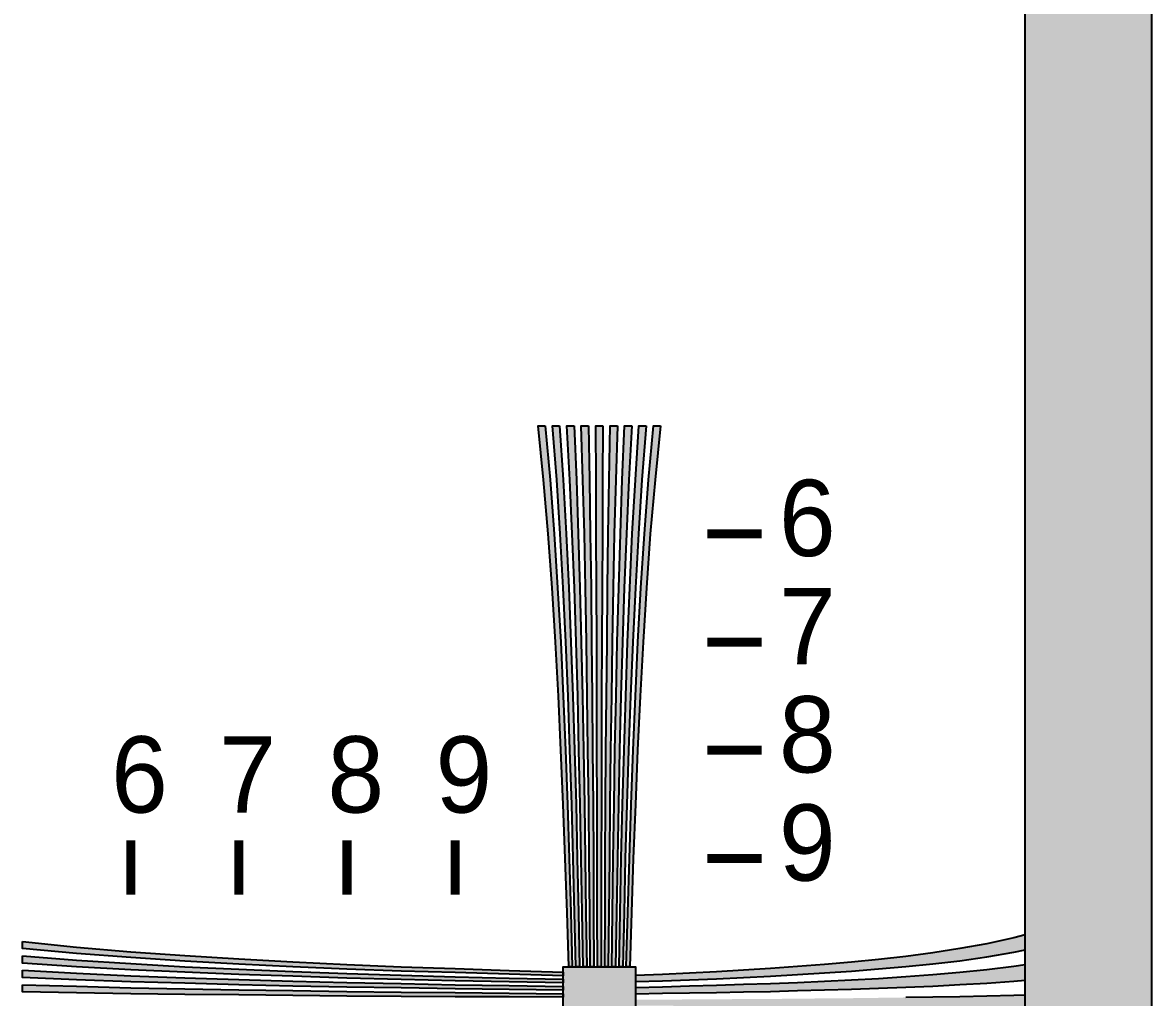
# Model space of a CAD drawing. Header units: millimetres. Extents: x 230 to 1352, y 76 to 935.
# Drawn here: x 1101.9 to 1352.4, y 199.4 to 415.7 of the extents above; entities that cross this region are included whole.
import ezdxf

# ---------------------------------------------------------------- set-up
doc = ezdxf.new("R2010")
doc.units = ezdxf.units.MM
for name, color, linetype in [('FRAME', 7, 'Continuous'), ('LABELS', 7, 'Continuous'), ('PERIPHERY', 7, 'Continuous')]:
    doc.layers.add(name, color=color, linetype=linetype)

msp = doc.modelspace()

# ---------------------------------------------------------------- hatches: boundary and pattern name
at = {"layer": 'FRAME', "true_color": 0x000000}
h = msp.add_hatch(color=7, dxfattribs=at)
h.dxf.hatch_style = 1
h.paths.add_polyline_path([(1324.44, 904.25), (1352.44, 904.25), (1352.44, 104.25), (1324.44, 104.25), (1324.44, 904.25)])
at = {"layer": 'PERIPHERY', "true_color": 0x000000}
h = msp.add_hatch(color=7, dxfattribs=at)
h.dxf.hatch_style = 1
h.paths.add_polyline_path([(1217.89, 326.24), (1218.98, 314.24), (1219.9, 302.24), (1220.65, 290.24), (1221.33, 278.24), (1221.89, 266.24), (1222.38, 254.24), (1222.85, 242.24), (1223.21, 230.24), (1223.57, 218.24), (1223.89, 206.24), (1223.1, 206.24), (1222.73, 218.24), (1222.34, 230.24), (1221.9, 242.24), (1221.38, 254.24), (1220.82, 266.24), (1220.18, 278.24), (1219.42, 290.24), (1218.58, 302.24), (1217.54, 314.24), (1216.3, 326.24), (1217.89, 326.24)])
h = msp.add_hatch(color=7, dxfattribs=at)
h.dxf.hatch_style = 1
h.paths.add_polyline_path([(1221.1, 326.24), (1221.9, 314.24), (1222.57, 302.24), (1223.13, 290.24), (1223.61, 278.24), (1224.01, 266.24), (1224.37, 254.24), (1224.73, 242.24), (1225.01, 230.24), (1225.25, 218.24), (1225.5, 206.24), (1224.69, 206.24), (1224.42, 218.24), (1224.13, 230.24), (1223.78, 242.24), (1223.38, 254.24), (1222.97, 266.24), (1222.46, 278.24), (1221.9, 290.24), (1221.22, 302.24), (1220.46, 314.24), (1219.5, 326.24), (1221.1, 326.24)])
h = msp.add_hatch(color=7, dxfattribs=at)
h.dxf.hatch_style = 1
h.paths.add_polyline_path([(1224.3, 326.24), (1224.82, 314.24), (1225.22, 302.24), (1225.58, 290.24), (1225.9, 278.24), (1226.18, 266.24), (1226.38, 254.24), (1226.62, 242.24), (1226.78, 230.24), (1226.94, 218.24), (1227.1, 206.24), (1226.3, 206.24), (1226.1, 218.24), (1225.9, 230.24), (1225.66, 242.24), (1225.38, 254.24), (1225.1, 266.24), (1224.74, 278.24), (1224.37, 290.24), (1223.89, 302.24), (1223.34, 314.24), (1222.7, 326.24), (1224.3, 326.24)])
h = msp.add_hatch(color=7, dxfattribs=at)
h.dxf.hatch_style = 1
h.paths.add_polyline_path([(1227.49, 326.24), (1227.7, 314.24), (1227.9, 302.24), (1228.06, 290.24), (1228.18, 278.24), (1228.3, 266.24), (1228.38, 254.24), (1228.5, 242.24), (1228.58, 230.24), (1228.62, 218.24), (1228.7, 206.24), (1227.9, 206.24), (1227.78, 218.24), (1227.66, 230.24), (1227.54, 242.24), (1227.38, 254.24), (1227.22, 266.24), (1227.06, 278.24), (1226.82, 290.24), (1226.58, 302.24), (1226.26, 314.24), (1225.9, 326.24), (1227.49, 326.24)])
h = msp.add_hatch(color=7, dxfattribs=at)
h.dxf.hatch_style = 1
h.paths.add_polyline_path([(1230.7, 326.24), (1230.62, 314.24), (1230.58, 302.24), (1230.5, 290.24), (1230.46, 278.24), (1230.42, 266.24), (1230.38, 254.24), (1230.38, 242.24), (1230.34, 230.24), (1230.34, 218.24), (1230.3, 206.24), (1229.5, 206.24), (1229.46, 218.24), (1229.46, 230.24), (1229.42, 242.24), (1229.38, 254.24), (1229.38, 266.24), (1229.34, 278.24), (1229.3, 290.24), (1229.22, 302.24), (1229.18, 314.24), (1229.1, 326.24), (1230.7, 326.24)])
h = msp.add_hatch(color=7, dxfattribs=at)
h.dxf.hatch_style = 1
h.paths.add_polyline_path([(1233.9, 326.24), (1233.54, 314.24), (1233.22, 302.24), (1232.98, 290.24), (1232.74, 278.24), (1232.57, 266.24), (1232.37, 254.24), (1232.25, 242.24), (1232.13, 230.24), (1232.01, 218.24), (1231.89, 206.24), (1231.09, 206.24), (1231.17, 218.24), (1231.21, 230.24), (1231.29, 242.24), (1231.38, 254.24), (1231.5, 266.24), (1231.62, 278.24), (1231.74, 290.24), (1231.9, 302.24), (1232.1, 314.24), (1232.3, 326.24), (1233.9, 326.24)])
h = msp.add_hatch(color=7, dxfattribs=at)
h.dxf.hatch_style = 1
h.paths.add_polyline_path([(1237.1, 326.24), (1236.46, 314.24), (1235.9, 302.24), (1235.42, 290.24), (1235.06, 278.24), (1234.7, 266.24), (1234.38, 254.24), (1234.14, 242.24), (1233.9, 230.24), (1233.7, 218.24), (1233.49, 206.24), (1232.69, 206.24), (1232.85, 218.24), (1233.01, 230.24), (1233.17, 242.24), (1233.37, 254.24), (1233.61, 266.24), (1233.89, 278.24), (1234.21, 290.24), (1234.57, 302.24), (1234.97, 314.24), (1235.49, 326.24), (1237.1, 326.24)])
h = msp.add_hatch(color=7, dxfattribs=at)
h.dxf.hatch_style = 1
h.paths.add_polyline_path([(1240.3, 326.24), (1239.33, 314.24), (1238.57, 302.24), (1237.9, 290.24), (1237.34, 278.24), (1236.82, 266.24), (1236.37, 254.24), (1236.02, 242.24), (1235.66, 230.24), (1235.38, 218.24), (1235.1, 206.24), (1234.3, 206.24), (1234.54, 218.24), (1234.78, 230.24), (1235.06, 242.24), (1235.38, 254.24), (1235.78, 266.24), (1236.18, 278.24), (1236.66, 290.24), (1237.22, 302.24), (1237.9, 314.24), (1238.69, 326.24), (1240.3, 326.24)])
h = msp.add_hatch(color=7, dxfattribs=at)
h.dxf.hatch_style = 1
h.paths.add_polyline_path([(1243.5, 326.24), (1242.26, 314.24), (1241.22, 302.24), (1240.38, 290.24), (1239.62, 278.24), (1238.98, 266.24), (1238.38, 254.24), (1237.9, 242.24), (1237.45, 230.24), (1237.05, 218.24), (1236.7, 206.24), (1235.89, 206.24), (1236.22, 218.24), (1236.58, 230.24), (1236.94, 242.24), (1237.38, 254.24), (1237.9, 266.24), (1238.46, 278.24), (1239.14, 290.24), (1239.9, 302.24), (1240.81, 314.24), (1241.89, 326.24), (1243.5, 326.24)])
h = msp.add_hatch(color=7, dxfattribs=at)
h.dxf.hatch_style = 1
h.paths.add_polyline_path([(1324.44, 213.33), (1321.9, 212.65), (1315.9, 211.33), (1309.9, 210.25), (1303.9, 209.33), (1297.9, 208.53), (1291.9, 207.85), (1285.9, 207.25), (1279.9, 206.73), (1273.9, 206.25), (1267.9, 205.81), (1261.9, 205.45), (1255.9, 205.09), (1249.9, 204.81), (1243.9, 204.53), (1237.9, 204.25), (1237.9, 202.93), (1243.9, 203.13), (1249.9, 203.33), (1255.9, 203.57), (1261.9, 203.85), (1267.9, 204.13), (1273.9, 204.49), (1279.9, 204.85), (1285.9, 205.25), (1291.9, 205.73), (1297.9, 206.25), (1303.9, 206.85), (1309.9, 207.57), (1315.9, 208.45), (1321.9, 209.45), (1324.44, 209.98), (1324.44, 213.33)])
h = msp.add_hatch(color=7, dxfattribs=at)
h.dxf.hatch_style = 1
h.paths.add_polyline_path([(1101.9, 211.84), (1113.9, 210.6), (1125.9, 209.56), (1137.9, 208.72), (1149.9, 207.96), (1161.9, 207.32), (1173.9, 206.72), (1185.9, 206.24), (1197.9, 205.8), (1209.9, 205.4), (1221.9, 205.04), (1221.9, 204.24), (1209.9, 204.56), (1197.9, 204.92), (1185.9, 205.28), (1173.9, 205.72), (1161.9, 206.24), (1149.9, 206.8), (1137.9, 207.48), (1125.9, 208.24), (1113.9, 209.16), (1101.9, 210.24), (1101.9, 211.84)])
h = msp.add_hatch(color=7, dxfattribs=at)
h.dxf.hatch_style = 1
h.paths.add_polyline_path([(1101.9, 208.64), (1113.9, 207.68), (1125.9, 206.92), (1137.9, 206.24), (1149.9, 205.68), (1161.9, 205.16), (1173.9, 204.72), (1185.9, 204.36), (1197.9, 204), (1209.9, 203.72), (1221.9, 203.44), (1221.9, 202.64), (1209.9, 202.88), (1197.9, 203.12), (1185.9, 203.4), (1173.9, 203.72), (1161.9, 204.12), (1149.9, 204.52), (1137.9, 205), (1125.9, 205.56), (1113.9, 206.24), (1101.9, 207.04), (1101.9, 208.64)])
h = msp.add_hatch(color=7, dxfattribs=at)
h.dxf.hatch_style = 1
h.paths.add_polyline_path([(1237.9, 190.24), (1221.9, 190.24), (1221.9, 206.24), (1237.9, 206.24), (1237.9, 190.24)])
h = msp.add_hatch(color=7, dxfattribs=at)
h.dxf.hatch_style = 1
h.paths.add_polyline_path([(1324.44, 206.62), (1321.9, 206.25), (1315.9, 205.53), (1309.9, 204.93), (1303.9, 204.41), (1297.9, 203.97), (1291.9, 203.57), (1285.9, 203.25), (1279.9, 202.97), (1273.9, 202.69), (1267.9, 202.45), (1261.9, 202.25), (1255.9, 202.05), (1249.9, 201.89), (1243.9, 201.73), (1237.9, 201.57), (1237.9, 200.25), (1243.9, 200.33), (1249.9, 200.45), (1255.9, 200.53), (1261.9, 200.65), (1267.9, 200.77), (1273.9, 200.93), (1279.9, 201.09), (1285.9, 201.25), (1291.9, 201.45), (1297.9, 201.69), (1303.9, 201.93), (1309.9, 202.25), (1315.9, 202.61), (1321.9, 203.05), (1324.44, 203.27), (1324.44, 206.62)])
h = msp.add_hatch(color=7, dxfattribs=at)
h.dxf.hatch_style = 1
h.paths.add_polyline_path([(1101.9, 205.44), (1113.9, 204.8), (1125.9, 204.24), (1137.9, 203.76), (1149.9, 203.4), (1161.9, 203.04), (1173.9, 202.72), (1185.9, 202.48), (1197.9, 202.24), (1209.9, 202.03), (1221.9, 201.83), (1221.9, 201.03), (1209.9, 201.19), (1197.9, 201.35), (1185.9, 201.51), (1173.9, 201.71), (1161.9, 201.95), (1149.9, 202.23), (1137.9, 202.55), (1125.9, 202.91), (1113.9, 203.31), (1101.9, 203.83), (1101.9, 205.44)])
h = msp.add_hatch(color=7, dxfattribs=at)
h.dxf.hatch_style = 1
h.paths.add_polyline_path([(1101.9, 202.24), (1113.9, 201.88), (1125.9, 201.56), (1137.9, 201.32), (1149.9, 201.08), (1161.9, 200.92), (1173.9, 200.72), (1185.9, 200.6), (1197.9, 200.48), (1209.9, 200.35), (1221.9, 200.24), (1221.9, 199.44), (1209.9, 199.52), (1197.9, 199.56), (1185.9, 199.64), (1173.9, 199.72), (1161.9, 199.84), (1149.9, 199.96), (1137.9, 200.08), (1125.9, 200.24), (1113.9, 200.44), (1101.9, 200.64), (1101.9, 202.24)])
h = msp.add_hatch(color=7, dxfattribs=at)
h.dxf.hatch_style = 1
h.paths.add_polyline_path([(1324.44, 199.92), (1321.9, 199.85), (1315.9, 199.69), (1309.9, 199.57), (1303.9, 199.49), (1297.9, 199.41), (1291.9, 199.33), (1285.9, 199.25), (1279.9, 199.21), (1273.9, 199.13), (1267.9, 199.09), (1261.9, 199.05), (1255.9, 199.01), (1249.9, 198.97), (1243.9, 198.93), (1237.9, 198.93), (1237.9, 197.57), (1243.9, 197.57), (1249.9, 197.53), (1255.9, 197.49), (1261.9, 197.45), (1267.9, 197.41), (1273.9, 197.37), (1279.9, 197.29), (1285.9, 197.25), (1291.9, 197.17), (1297.9, 197.09), (1303.9, 197.01), (1309.9, 196.93), (1315.9, 196.81), (1321.9, 196.65), (1324.44, 196.58), (1324.44, 199.92)])

# ---------------------------------------------------------------- linework, layer by layer
at = {"layer": 'FRAME', "color": 250}
msp.add_lwpolyline([(1324.44, 904.25), (1352.44, 904.25), (1352.44, 104.25), (1324.44, 104.25), (1324.44, 904.25)], close=True, dxfattribs=at)
at = {"layer": 'FRAME', "color": 250, "true_color": 0x000000}
for points in [[(1324.44, 904.25), (1324.44, 104.25), (1352.44, 104.25)], [(1352.44, 104.25), (1352.44, 904.25), (1324.44, 904.25)]]:
    msp.add_solid(points, dxfattribs=at)
at = {"layer": 'PERIPHERY', "color": 250}
for points in [[(1217.89, 326.24), (1218.98, 314.24), (1219.9, 302.24), (1220.65, 290.24), (1221.33, 278.24), (1221.89, 266.24), (1222.38, 254.24), (1222.85, 242.24), (1223.21, 230.24), (1223.57, 218.24), (1223.89, 206.24), (1223.1, 206.24), (1222.73, 218.24), (1222.34, 230.24), (1221.9, 242.24), (1221.38, 254.24), (1220.82, 266.24), (1220.18, 278.24), (1219.42, 290.24), (1218.58, 302.24), (1217.54, 314.24), (1216.3, 326.24), (1217.89, 326.24)], [(1221.1, 326.24), (1221.9, 314.24), (1222.57, 302.24), (1223.13, 290.24), (1223.61, 278.24), (1224.01, 266.24), (1224.37, 254.24), (1224.73, 242.24), (1225.01, 230.24), (1225.25, 218.24), (1225.5, 206.24), (1224.69, 206.24), (1224.42, 218.24), (1224.13, 230.24), (1223.78, 242.24), (1223.38, 254.24), (1222.97, 266.24), (1222.46, 278.24), (1221.9, 290.24), (1221.22, 302.24), (1220.46, 314.24), (1219.5, 326.24), (1221.1, 326.24)], [(1224.3, 326.24), (1224.82, 314.24), (1225.22, 302.24), (1225.58, 290.24), (1225.9, 278.24), (1226.18, 266.24), (1226.38, 254.24), (1226.62, 242.24), (1226.78, 230.24), (1226.94, 218.24), (1227.1, 206.24), (1226.3, 206.24), (1226.1, 218.24), (1225.9, 230.24), (1225.66, 242.24), (1225.38, 254.24), (1225.1, 266.24), (1224.74, 278.24), (1224.37, 290.24), (1223.89, 302.24), (1223.34, 314.24), (1222.7, 326.24), (1224.3, 326.24)], [(1227.49, 326.24), (1227.7, 314.24), (1227.9, 302.24), (1228.06, 290.24), (1228.18, 278.24), (1228.3, 266.24), (1228.38, 254.24), (1228.5, 242.24), (1228.58, 230.24), (1228.62, 218.24), (1228.7, 206.24), (1227.9, 206.24), (1227.78, 218.24), (1227.66, 230.24), (1227.54, 242.24), (1227.38, 254.24), (1227.22, 266.24), (1227.06, 278.24), (1226.82, 290.24), (1226.58, 302.24), (1226.26, 314.24), (1225.9, 326.24), (1227.49, 326.24)], [(1230.7, 326.24), (1230.62, 314.24), (1230.58, 302.24), (1230.5, 290.24), (1230.46, 278.24), (1230.42, 266.24), (1230.38, 254.24), (1230.38, 242.24), (1230.34, 230.24), (1230.34, 218.24), (1230.3, 206.24), (1229.5, 206.24), (1229.46, 218.24), (1229.46, 230.24), (1229.42, 242.24), (1229.38, 254.24), (1229.38, 266.24), (1229.34, 278.24), (1229.3, 290.24), (1229.22, 302.24), (1229.18, 314.24), (1229.1, 326.24), (1230.7, 326.24)], [(1233.9, 326.24), (1233.54, 314.24), (1233.22, 302.24), (1232.98, 290.24), (1232.74, 278.24), (1232.57, 266.24), (1232.37, 254.24), (1232.25, 242.24), (1232.13, 230.24), (1232.01, 218.24), (1231.89, 206.24), (1231.09, 206.24), (1231.17, 218.24), (1231.21, 230.24), (1231.29, 242.24), (1231.38, 254.24), (1231.5, 266.24), (1231.62, 278.24), (1231.74, 290.24), (1231.9, 302.24), (1232.1, 314.24), (1232.3, 326.24), (1233.9, 326.24)], [(1237.1, 326.24), (1236.46, 314.24), (1235.9, 302.24), (1235.42, 290.24), (1235.06, 278.24), (1234.7, 266.24), (1234.38, 254.24), (1234.14, 242.24), (1233.9, 230.24), (1233.7, 218.24), (1233.49, 206.24), (1232.69, 206.24), (1232.85, 218.24), (1233.01, 230.24), (1233.17, 242.24), (1233.37, 254.24), (1233.61, 266.24), (1233.89, 278.24), (1234.21, 290.24), (1234.57, 302.24), (1234.97, 314.24), (1235.49, 326.24), (1237.1, 326.24)], [(1240.3, 326.24), (1239.33, 314.24), (1238.57, 302.24), (1237.9, 290.24), (1237.34, 278.24), (1236.82, 266.24), (1236.37, 254.24), (1236.02, 242.24), (1235.66, 230.24), (1235.38, 218.24), (1235.1, 206.24), (1234.3, 206.24), (1234.54, 218.24), (1234.78, 230.24), (1235.06, 242.24), (1235.38, 254.24), (1235.78, 266.24), (1236.18, 278.24), (1236.66, 290.24), (1237.22, 302.24), (1237.9, 314.24), (1238.69, 326.24), (1240.3, 326.24)], [(1243.5, 326.24), (1242.26, 314.24), (1241.22, 302.24), (1240.38, 290.24), (1239.62, 278.24), (1238.98, 266.24), (1238.38, 254.24), (1237.9, 242.24), (1237.45, 230.24), (1237.05, 218.24), (1236.7, 206.24), (1235.89, 206.24), (1236.22, 218.24), (1236.58, 230.24), (1236.94, 242.24), (1237.38, 254.24), (1237.9, 266.24), (1238.46, 278.24), (1239.14, 290.24), (1239.9, 302.24), (1240.81, 314.24), (1241.89, 326.24), (1243.5, 326.24)], [(1324.44, 213.33), (1321.9, 212.65), (1315.9, 211.33), (1309.9, 210.25), (1303.9, 209.33), (1297.9, 208.53), (1291.9, 207.85), (1285.9, 207.25), (1279.9, 206.73), (1273.9, 206.25), (1267.9, 205.81), (1261.9, 205.45), (1255.9, 205.09), (1249.9, 204.81), (1243.9, 204.53), (1237.9, 204.25), (1237.9, 202.93), (1243.9, 203.13), (1249.9, 203.33), (1255.9, 203.57), (1261.9, 203.85), (1267.9, 204.13), (1273.9, 204.49), (1279.9, 204.85), (1285.9, 205.25), (1291.9, 205.73), (1297.9, 206.25), (1303.9, 206.85), (1309.9, 207.57), (1315.9, 208.45), (1321.9, 209.45), (1324.44, 209.98), (1324.44, 213.33)], [(1101.9, 211.84), (1113.9, 210.6), (1125.9, 209.56), (1137.9, 208.72), (1149.9, 207.96), (1161.9, 207.32), (1173.9, 206.72), (1185.9, 206.24), (1197.9, 205.8), (1209.9, 205.4), (1221.9, 205.04), (1221.9, 204.24), (1209.9, 204.56), (1197.9, 204.92), (1185.9, 205.28), (1173.9, 205.72), (1161.9, 206.24), (1149.9, 206.8), (1137.9, 207.48), (1125.9, 208.24), (1113.9, 209.16), (1101.9, 210.24), (1101.9, 211.84)], [(1101.9, 208.64), (1113.9, 207.68), (1125.9, 206.92), (1137.9, 206.24), (1149.9, 205.68), (1161.9, 205.16), (1173.9, 204.72), (1185.9, 204.36), (1197.9, 204), (1209.9, 203.72), (1221.9, 203.44), (1221.9, 202.64), (1209.9, 202.88), (1197.9, 203.12), (1185.9, 203.4), (1173.9, 203.72), (1161.9, 204.12), (1149.9, 204.52), (1137.9, 205), (1125.9, 205.56), (1113.9, 206.24), (1101.9, 207.04), (1101.9, 208.64)], [(1237.9, 190.24), (1221.9, 190.24), (1221.9, 206.24), (1237.9, 206.24), (1237.9, 190.24)], [(1324.44, 206.62), (1321.9, 206.25), (1315.9, 205.53), (1309.9, 204.93), (1303.9, 204.41), (1297.9, 203.97), (1291.9, 203.57), (1285.9, 203.25), (1279.9, 202.97), (1273.9, 202.69), (1267.9, 202.45), (1261.9, 202.25), (1255.9, 202.05), (1249.9, 201.89), (1243.9, 201.73), (1237.9, 201.57), (1237.9, 200.25), (1243.9, 200.33), (1249.9, 200.45), (1255.9, 200.53), (1261.9, 200.65), (1267.9, 200.77), (1273.9, 200.93), (1279.9, 201.09), (1285.9, 201.25), (1291.9, 201.45), (1297.9, 201.69), (1303.9, 201.93), (1309.9, 202.25), (1315.9, 202.61), (1321.9, 203.05), (1324.44, 203.27), (1324.44, 206.62)], [(1101.9, 205.44), (1113.9, 204.8), (1125.9, 204.24), (1137.9, 203.76), (1149.9, 203.4), (1161.9, 203.04), (1173.9, 202.72), (1185.9, 202.48), (1197.9, 202.24), (1209.9, 202.03), (1221.9, 201.83), (1221.9, 201.03), (1209.9, 201.19), (1197.9, 201.35), (1185.9, 201.51), (1173.9, 201.71), (1161.9, 201.95), (1149.9, 202.23), (1137.9, 202.55), (1125.9, 202.91), (1113.9, 203.31), (1101.9, 203.83), (1101.9, 205.44)], [(1101.9, 202.24), (1113.9, 201.88), (1125.9, 201.56), (1137.9, 201.32), (1149.9, 201.08), (1161.9, 200.92), (1173.9, 200.72), (1185.9, 200.6), (1197.9, 200.48), (1209.9, 200.35), (1221.9, 200.24), (1221.9, 199.44), (1209.9, 199.52), (1197.9, 199.56), (1185.9, 199.64), (1173.9, 199.72), (1161.9, 199.84), (1149.9, 199.96), (1137.9, 200.08), (1125.9, 200.24), (1113.9, 200.44), (1101.9, 200.64), (1101.9, 202.24)]]:
    msp.add_lwpolyline(points, close=True, dxfattribs=at)
at = {"layer": 'PERIPHERY', "color": 250, "lineweight": 35, "const_width": 2}
for points in [[(1265.9, 302.24), (1253.9, 302.24)], [(1265.9, 278.24), (1253.9, 278.24)], [(1265.9, 254.24), (1253.9, 254.24)], [(1125.9, 234.24), (1125.9, 222.24)], [(1149.9, 234.24), (1149.9, 222.24)], [(1173.9, 234.24), (1173.9, 222.24)], [(1197.9, 234.24), (1197.9, 222.24)], [(1265.9, 230.24), (1253.9, 230.24)]]:
    msp.add_lwpolyline(points, dxfattribs=at)
at = {"layer": 'PERIPHERY', "color": 250}
msp.add_lwpolyline([(1324.44, 196.58), (1324.44, 199.92), (1324.44, 199.92), (1321.9, 199.85), (1315.9, 199.69), (1309.9, 199.57), (1303.9, 199.49), (1297.9, 199.41)], dxfattribs=at)
at = {"layer": 'PERIPHERY', "color": 250, "true_color": 0x000000}
for points in [[(1217.89, 326.24), (1216.3, 326.24), (1217.54, 314.24)], [(1217.89, 326.24), (1217.54, 314.24), (1218.58, 302.24)], [(1217.89, 326.24), (1218.58, 302.24), (1219.42, 290.24)], [(1217.89, 326.24), (1219.42, 290.24), (1220.18, 278.24)], [(1217.89, 326.24), (1220.18, 278.24), (1220.82, 266.24)], [(1217.89, 326.24), (1220.82, 266.24), (1223.89, 206.24)], [(1217.89, 326.24), (1223.89, 206.24), (1223.57, 218.24)], [(1217.89, 326.24), (1223.57, 218.24), (1223.21, 230.24)], [(1217.89, 326.24), (1223.21, 230.24), (1222.85, 242.24)], [(1217.89, 326.24), (1222.85, 242.24), (1222.38, 254.24)], [(1217.89, 326.24), (1222.38, 254.24), (1221.89, 266.24)], [(1217.89, 326.24), (1221.89, 266.24), (1221.33, 278.24)], [(1217.89, 326.24), (1221.33, 278.24), (1220.65, 290.24)], [(1217.89, 326.24), (1220.65, 290.24), (1219.9, 302.24)], [(1219.9, 302.24), (1218.98, 314.24), (1217.89, 326.24)], [(1221.1, 326.24), (1219.5, 326.24), (1220.46, 314.24)], [(1221.1, 326.24), (1220.46, 314.24), (1221.22, 302.24)], [(1221.1, 326.24), (1221.22, 302.24), (1221.9, 290.24)], [(1221.1, 326.24), (1221.9, 290.24), (1222.46, 278.24)], [(1221.1, 326.24), (1222.46, 278.24), (1222.97, 266.24)], [(1221.1, 326.24), (1222.97, 266.24), (1223.38, 254.24)], [(1221.1, 326.24), (1223.38, 254.24), (1223.78, 242.24)], [(1221.1, 326.24), (1223.78, 242.24), (1225.5, 206.24)], [(1221.1, 326.24), (1225.5, 206.24), (1225.25, 218.24)], [(1221.1, 326.24), (1225.25, 218.24), (1225.01, 230.24)], [(1221.1, 326.24), (1225.01, 230.24), (1224.73, 242.24)], [(1221.1, 326.24), (1224.73, 242.24), (1224.37, 254.24)], [(1221.1, 326.24), (1224.37, 254.24), (1224.01, 266.24)], [(1221.1, 326.24), (1224.01, 266.24), (1223.61, 278.24)], [(1221.1, 326.24), (1223.61, 278.24), (1223.13, 290.24)], [(1221.1, 326.24), (1223.13, 290.24), (1222.57, 302.24)], [(1222.57, 302.24), (1221.9, 314.24), (1221.1, 326.24)], [(1224.3, 326.24), (1222.7, 326.24), (1223.34, 314.24)], [(1224.3, 326.24), (1223.34, 314.24), (1223.89, 302.24)], [(1224.3, 326.24), (1223.89, 302.24), (1224.37, 290.24)], [(1224.3, 326.24), (1224.37, 290.24), (1224.74, 278.24)], [(1224.3, 326.24), (1224.74, 278.24), (1225.1, 266.24)], [(1224.3, 326.24), (1225.1, 266.24), (1225.38, 254.24)], [(1224.3, 326.24), (1225.38, 254.24), (1225.66, 242.24)], [(1224.3, 326.24), (1225.66, 242.24), (1225.9, 230.24)], [(1224.3, 326.24), (1225.9, 230.24), (1226.1, 218.24)], [(1224.3, 326.24), (1226.1, 218.24), (1226.3, 206.24)], [(1224.3, 326.24), (1226.3, 206.24), (1227.1, 206.24)], [(1224.3, 326.24), (1227.1, 206.24), (1226.94, 218.24)], [(1224.3, 326.24), (1226.94, 218.24), (1226.78, 230.24)], [(1224.3, 326.24), (1226.78, 230.24), (1226.62, 242.24)], [(1224.3, 326.24), (1226.62, 242.24), (1226.38, 254.24)], [(1224.3, 326.24), (1226.38, 254.24), (1226.18, 266.24)], [(1224.3, 326.24), (1226.18, 266.24), (1225.9, 278.24)], [(1224.3, 326.24), (1225.9, 278.24), (1225.58, 290.24)], [(1224.3, 326.24), (1225.58, 290.24), (1225.22, 302.24)], [(1225.22, 302.24), (1224.82, 314.24), (1224.3, 326.24)], [(1227.49, 326.24), (1225.9, 326.24), (1226.26, 314.24)], [(1227.49, 326.24), (1226.26, 314.24), (1226.58, 302.24)], [(1227.49, 326.24), (1226.58, 302.24), (1226.82, 290.24)], [(1227.49, 326.24), (1226.82, 290.24), (1227.06, 278.24)], [(1227.49, 326.24), (1227.06, 278.24), (1227.22, 266.24)], [(1227.49, 326.24), (1227.22, 266.24), (1227.38, 254.24)], [(1227.49, 326.24), (1227.38, 254.24), (1227.54, 242.24)], [(1227.49, 326.24), (1227.54, 242.24), (1227.66, 230.24)], [(1227.49, 326.24), (1227.66, 230.24), (1227.78, 218.24)], [(1227.49, 326.24), (1227.78, 218.24), (1227.9, 206.24)], [(1227.49, 326.24), (1227.9, 206.24), (1228.7, 206.24)], [(1227.49, 326.24), (1228.7, 206.24), (1228.62, 218.24)], [(1227.49, 326.24), (1228.62, 218.24), (1228.58, 230.24)], [(1227.49, 326.24), (1228.58, 230.24), (1228.5, 242.24)], [(1227.49, 326.24), (1228.5, 242.24), (1228.38, 254.24)], [(1227.49, 326.24), (1228.38, 254.24), (1228.3, 266.24)], [(1227.49, 326.24), (1228.3, 266.24), (1228.18, 278.24)], [(1227.49, 326.24), (1228.18, 278.24), (1228.06, 290.24)], [(1227.49, 326.24), (1228.06, 290.24), (1227.9, 302.24)], [(1227.9, 302.24), (1227.7, 314.24), (1227.49, 326.24)], [(1230.7, 326.24), (1229.1, 326.24), (1229.18, 314.24)], [(1230.7, 326.24), (1229.18, 314.24), (1229.22, 302.24)], [(1230.7, 326.24), (1229.22, 302.24), (1229.3, 290.24)], [(1230.7, 326.24), (1229.3, 290.24), (1229.34, 278.24)], [(1230.7, 326.24), (1229.34, 278.24), (1229.38, 266.24)], [(1230.7, 326.24), (1229.38, 266.24), (1229.38, 254.24)], [(1230.7, 326.24), (1229.38, 254.24), (1229.42, 242.24)], [(1230.7, 326.24), (1229.42, 242.24), (1229.46, 230.24)], [(1230.7, 326.24), (1229.46, 230.24), (1229.46, 218.24)], [(1230.7, 326.24), (1229.46, 218.24), (1229.5, 206.24)], [(1229.5, 206.24), (1230.62, 314.24), (1230.7, 326.24)], [(1233.9, 326.24), (1231.38, 254.24), (1231.29, 242.24)], [(1231.29, 242.24), (1233.54, 314.24), (1233.9, 326.24)], [(1233.9, 326.24), (1231.5, 266.24), (1231.38, 254.24)], [(1233.9, 326.24), (1231.62, 278.24), (1231.5, 266.24)], [(1233.9, 326.24), (1231.74, 290.24), (1231.62, 278.24)], [(1233.9, 326.24), (1231.9, 302.24), (1231.74, 290.24)], [(1233.9, 326.24), (1232.1, 314.24), (1231.9, 302.24)], [(1233.9, 326.24), (1232.3, 326.24), (1232.1, 314.24)], [(1237.1, 326.24), (1233.89, 278.24), (1233.61, 266.24)], [(1233.61, 266.24), (1236.46, 314.24), (1237.1, 326.24)], [(1237.1, 326.24), (1234.21, 290.24), (1233.89, 278.24)], [(1237.1, 326.24), (1234.57, 302.24), (1234.21, 290.24)], [(1237.1, 326.24), (1234.97, 314.24), (1234.57, 302.24)], [(1237.1, 326.24), (1235.49, 326.24), (1234.97, 314.24)], [(1240.3, 326.24), (1236.66, 290.24), (1236.18, 278.24)], [(1236.18, 278.24), (1239.33, 314.24), (1240.3, 326.24)], [(1240.3, 326.24), (1237.22, 302.24), (1236.66, 290.24)], [(1240.3, 326.24), (1237.9, 314.24), (1237.22, 302.24)], [(1240.3, 326.24), (1238.69, 326.24), (1237.9, 314.24)], [(1243.5, 326.24), (1239.14, 290.24), (1238.46, 278.24)], [(1238.46, 278.24), (1242.26, 314.24), (1243.5, 326.24)], [(1243.5, 326.24), (1239.9, 302.24), (1239.14, 290.24)], [(1243.5, 326.24), (1240.81, 314.24), (1239.9, 302.24)], [(1243.5, 326.24), (1241.89, 326.24), (1240.81, 314.24)], [(1229.5, 206.24), (1230.58, 302.24), (1230.62, 314.24)], [(1231.29, 242.24), (1233.22, 302.24), (1233.54, 314.24)], [(1233.61, 266.24), (1235.9, 302.24), (1236.46, 314.24)], [(1236.18, 278.24), (1238.57, 302.24), (1239.33, 314.24)], [(1238.46, 278.24), (1241.22, 302.24), (1242.26, 314.24)], [(1229.5, 206.24), (1230.5, 290.24), (1230.58, 302.24)], [(1231.29, 242.24), (1232.98, 290.24), (1233.22, 302.24)], [(1233.61, 266.24), (1235.42, 290.24), (1235.9, 302.24)], [(1236.18, 278.24), (1237.9, 290.24), (1238.57, 302.24)], [(1238.46, 278.24), (1240.38, 290.24), (1241.22, 302.24)], [(1229.5, 206.24), (1230.46, 278.24), (1230.5, 290.24)], [(1231.29, 242.24), (1232.74, 278.24), (1232.98, 290.24)], [(1233.61, 266.24), (1235.06, 278.24), (1235.42, 290.24)], [(1236.18, 278.24), (1237.34, 278.24), (1237.9, 290.24)], [(1238.46, 278.24), (1239.62, 278.24), (1240.38, 290.24)], [(1229.5, 206.24), (1230.42, 266.24), (1230.46, 278.24)], [(1231.29, 242.24), (1232.57, 266.24), (1232.74, 278.24)], [(1233.61, 266.24), (1234.7, 266.24), (1235.06, 278.24)], [(1236.18, 278.24), (1234.54, 218.24), (1234.3, 206.24)], [(1236.18, 278.24), (1234.3, 206.24), (1235.1, 206.24)], [(1236.18, 278.24), (1234.78, 230.24), (1234.54, 218.24)], [(1236.18, 278.24), (1235.06, 242.24), (1234.78, 230.24)], [(1236.18, 278.24), (1235.78, 266.24), (1235.06, 242.24)], [(1236.18, 278.24), (1235.1, 206.24), (1235.38, 218.24)], [(1236.18, 278.24), (1235.38, 218.24), (1235.66, 230.24)], [(1236.18, 278.24), (1235.66, 230.24), (1236.02, 242.24)], [(1238.46, 278.24), (1236.22, 218.24), (1235.89, 206.24)], [(1238.46, 278.24), (1235.89, 206.24), (1236.7, 206.24)], [(1236.18, 278.24), (1236.02, 242.24), (1236.37, 254.24)], [(1236.18, 278.24), (1236.37, 254.24), (1236.82, 266.24)], [(1236.18, 278.24), (1236.82, 266.24), (1237.34, 278.24)], [(1238.46, 278.24), (1236.58, 230.24), (1236.22, 218.24)], [(1238.46, 278.24), (1236.94, 242.24), (1236.58, 230.24)], [(1238.46, 278.24), (1236.7, 206.24), (1237.05, 218.24)], [(1238.46, 278.24), (1237.38, 254.24), (1236.94, 242.24)], [(1238.46, 278.24), (1237.05, 218.24), (1237.45, 230.24)], [(1238.46, 278.24), (1237.9, 266.24), (1237.38, 254.24)], [(1238.46, 278.24), (1237.45, 230.24), (1237.9, 242.24)], [(1238.46, 278.24), (1237.9, 242.24), (1238.38, 254.24)], [(1238.46, 278.24), (1238.38, 254.24), (1238.98, 266.24)], [(1238.46, 278.24), (1238.98, 266.24), (1239.62, 278.24)], [(1220.82, 266.24), (1221.38, 254.24), (1223.89, 206.24)], [(1229.5, 206.24), (1230.38, 254.24), (1230.42, 266.24)], [(1231.29, 242.24), (1232.37, 254.24), (1232.57, 266.24)], [(1233.61, 266.24), (1232.85, 218.24), (1232.69, 206.24)], [(1233.61, 266.24), (1232.69, 206.24), (1233.49, 206.24)], [(1233.61, 266.24), (1233.01, 230.24), (1232.85, 218.24)], [(1233.61, 266.24), (1233.17, 242.24), (1233.01, 230.24)], [(1233.61, 266.24), (1233.37, 254.24), (1233.17, 242.24)], [(1233.61, 266.24), (1233.49, 206.24), (1233.7, 218.24)], [(1233.61, 266.24), (1233.7, 218.24), (1233.9, 230.24)], [(1233.61, 266.24), (1233.9, 230.24), (1234.14, 242.24)], [(1233.61, 266.24), (1234.14, 242.24), (1234.38, 254.24)], [(1233.61, 266.24), (1234.38, 254.24), (1234.7, 266.24)], [(1235.78, 266.24), (1235.38, 254.24), (1235.06, 242.24)], [(1221.38, 254.24), (1221.9, 242.24), (1223.89, 206.24)], [(1229.5, 206.24), (1230.38, 242.24), (1230.38, 254.24)], [(1231.29, 242.24), (1232.25, 242.24), (1232.37, 254.24)], [(1221.9, 242.24), (1222.34, 230.24), (1223.89, 206.24)], [(1223.78, 242.24), (1224.13, 230.24), (1225.5, 206.24)], [(1229.5, 206.24), (1230.34, 230.24), (1230.38, 242.24)], [(1231.29, 242.24), (1231.21, 230.24), (1231.17, 218.24)], [(1231.29, 242.24), (1231.17, 218.24), (1231.89, 206.24)], [(1231.29, 242.24), (1231.89, 206.24), (1232.01, 218.24)], [(1231.29, 242.24), (1232.01, 218.24), (1232.13, 230.24)], [(1231.29, 242.24), (1232.13, 230.24), (1232.25, 242.24)], [(1222.34, 230.24), (1222.73, 218.24), (1223.89, 206.24)], [(1224.13, 230.24), (1224.42, 218.24), (1225.5, 206.24)], [(1229.5, 206.24), (1230.34, 218.24), (1230.34, 230.24)], [(1222.73, 218.24), (1223.1, 206.24), (1223.89, 206.24)], [(1224.42, 218.24), (1224.69, 206.24), (1225.5, 206.24)], [(1229.5, 206.24), (1230.3, 206.24), (1230.34, 218.24)], [(1231.17, 218.24), (1231.09, 206.24), (1231.89, 206.24)], [(1324.44, 209.98), (1324.44, 213.33), (1321.9, 212.65)], [(1101.9, 211.84), (1101.9, 210.24), (1113.9, 209.16)], [(1101.9, 211.84), (1113.9, 209.16), (1125.9, 208.24)], [(1101.9, 211.84), (1125.9, 208.24), (1137.9, 207.48)], [(1101.9, 211.84), (1137.9, 207.48), (1149.9, 206.8)], [(1149.9, 206.8), (1113.9, 210.6), (1101.9, 211.84)], [(1149.9, 206.8), (1125.9, 209.56), (1113.9, 210.6)], [(1324.44, 209.98), (1315.9, 211.33), (1309.9, 210.25)], [(1324.44, 209.98), (1321.9, 212.65), (1315.9, 211.33)], [(1101.9, 208.64), (1101.9, 207.04), (1113.9, 206.24)], [(1101.9, 208.64), (1113.9, 206.24), (1125.9, 205.56)], [(1101.9, 208.64), (1125.9, 205.56), (1137.9, 205)], [(1101.9, 208.64), (1137.9, 205), (1149.9, 204.52)], [(1149.9, 204.52), (1113.9, 207.68), (1101.9, 208.64)], [(1149.9, 206.8), (1137.9, 208.72), (1125.9, 209.56)], [(1149.9, 206.8), (1149.9, 207.96), (1137.9, 208.72)], [(1149.9, 206.8), (1161.9, 207.32), (1149.9, 207.96)], [(1324.44, 209.98), (1273.9, 206.25), (1237.9, 202.93)], [(1324.44, 209.98), (1237.9, 202.93), (1243.9, 203.13)], [(1324.44, 209.98), (1243.9, 203.13), (1249.9, 203.33)], [(1324.44, 209.98), (1249.9, 203.33), (1255.9, 203.57)], [(1324.44, 209.98), (1255.9, 203.57), (1261.9, 203.85)], [(1324.44, 209.98), (1261.9, 203.85), (1267.9, 204.13)], [(1324.44, 209.98), (1267.9, 204.13), (1273.9, 204.49)], [(1324.44, 209.98), (1279.9, 206.73), (1273.9, 206.25)], [(1324.44, 209.98), (1273.9, 204.49), (1279.9, 204.85)], [(1324.44, 209.98), (1285.9, 207.25), (1279.9, 206.73)], [(1324.44, 209.98), (1279.9, 204.85), (1285.9, 205.25)], [(1324.44, 209.98), (1291.9, 207.85), (1285.9, 207.25)], [(1324.44, 209.98), (1285.9, 205.25), (1291.9, 205.73)], [(1324.44, 209.98), (1297.9, 208.53), (1291.9, 207.85)], [(1324.44, 209.98), (1291.9, 205.73), (1297.9, 206.25)], [(1324.44, 209.98), (1303.9, 209.33), (1297.9, 208.53)], [(1324.44, 209.98), (1297.9, 206.25), (1303.9, 206.85)], [(1324.44, 209.98), (1309.9, 210.25), (1303.9, 209.33)], [(1324.44, 209.98), (1303.9, 206.85), (1309.9, 207.57)], [(1324.44, 209.98), (1309.9, 207.57), (1315.9, 208.45)], [(1315.9, 208.45), (1321.9, 209.45), (1324.44, 209.98)], [(1149.9, 204.52), (1125.9, 206.92), (1113.9, 207.68)], [(1149.9, 204.52), (1137.9, 206.24), (1125.9, 206.92)], [(1149.9, 204.52), (1149.9, 205.68), (1137.9, 206.24)], [(1149.9, 206.8), (1173.9, 206.72), (1161.9, 207.32)], [(1149.9, 206.8), (1161.9, 206.24), (1173.9, 205.72)], [(1149.9, 206.8), (1173.9, 205.72), (1185.9, 205.28)], [(1149.9, 206.8), (1185.9, 205.28), (1197.9, 204.92)], [(1149.9, 206.8), (1197.9, 204.92), (1209.9, 204.56)], [(1149.9, 206.8), (1209.9, 204.56), (1221.9, 204.24)], [(1149.9, 206.8), (1221.9, 204.24), (1221.9, 205.04)], [(1149.9, 206.8), (1221.9, 205.04), (1209.9, 205.4)], [(1149.9, 206.8), (1209.9, 205.4), (1197.9, 205.8)], [(1149.9, 206.8), (1197.9, 205.8), (1185.9, 206.24)], [(1149.9, 206.8), (1185.9, 206.24), (1173.9, 206.72)], [(1149.9, 204.52), (1161.9, 205.16), (1149.9, 205.68)], [(1237.9, 190.24), (1237.9, 206.24), (1221.9, 206.24)], [(1221.9, 206.24), (1221.9, 190.24), (1237.9, 190.24)], [(1273.9, 206.25), (1267.9, 205.81), (1237.9, 202.93)], [(1267.9, 205.81), (1255.9, 205.09), (1237.9, 202.93)], [(1267.9, 205.81), (1261.9, 205.45), (1255.9, 205.09)], [(1324.44, 203.27), (1315.9, 205.53), (1309.9, 204.93)], [(1324.44, 203.27), (1321.9, 206.25), (1315.9, 205.53)], [(1324.44, 203.27), (1324.44, 206.62), (1321.9, 206.25)], [(1101.9, 205.44), (1101.9, 203.83), (1113.9, 203.31)], [(1101.9, 205.44), (1113.9, 203.31), (1125.9, 202.91)], [(1101.9, 205.44), (1125.9, 202.91), (1137.9, 202.55)], [(1101.9, 205.44), (1137.9, 202.55), (1149.9, 202.23)], [(1101.9, 205.44), (1149.9, 202.23), (1161.9, 201.95)], [(1161.9, 201.95), (1113.9, 204.8), (1101.9, 205.44)], [(1161.9, 201.95), (1125.9, 204.24), (1113.9, 204.8)], [(1161.9, 201.95), (1137.9, 203.76), (1125.9, 204.24)], [(1161.9, 201.95), (1149.9, 203.4), (1137.9, 203.76)], [(1149.9, 204.52), (1173.9, 204.72), (1161.9, 205.16)], [(1149.9, 204.52), (1185.9, 204.36), (1173.9, 204.72)], [(1149.9, 204.52), (1161.9, 204.12), (1185.9, 203.4)], [(1149.9, 204.52), (1185.9, 203.4), (1197.9, 203.12)], [(1149.9, 204.52), (1197.9, 203.12), (1209.9, 202.88)], [(1149.9, 204.52), (1209.9, 202.88), (1221.9, 202.64)], [(1149.9, 204.52), (1221.9, 202.64), (1221.9, 203.44)], [(1149.9, 204.52), (1221.9, 203.44), (1209.9, 203.72)], [(1149.9, 204.52), (1209.9, 203.72), (1197.9, 204)], [(1149.9, 204.52), (1197.9, 204), (1185.9, 204.36)], [(1161.9, 201.95), (1161.9, 203.04), (1149.9, 203.4)], [(1161.9, 204.12), (1173.9, 203.72), (1185.9, 203.4)], [(1161.9, 201.95), (1173.9, 202.72), (1161.9, 203.04)], [(1255.9, 205.09), (1243.9, 204.53), (1237.9, 204.25)], [(1255.9, 205.09), (1237.9, 204.25), (1237.9, 202.93)], [(1324.44, 203.27), (1243.9, 201.73), (1237.9, 201.57)], [(1324.44, 203.27), (1237.9, 201.57), (1237.9, 200.25)], [(1324.44, 203.27), (1237.9, 200.25), (1243.9, 200.33)], [(1255.9, 205.09), (1249.9, 204.81), (1243.9, 204.53)], [(1324.44, 203.27), (1249.9, 201.89), (1243.9, 201.73)], [(1324.44, 203.27), (1243.9, 200.33), (1249.9, 200.45)], [(1324.44, 203.27), (1255.9, 202.05), (1249.9, 201.89)], [(1324.44, 203.27), (1249.9, 200.45), (1255.9, 200.53)], [(1324.44, 203.27), (1261.9, 202.25), (1255.9, 202.05)], [(1324.44, 203.27), (1255.9, 200.53), (1261.9, 200.65)], [(1324.44, 203.27), (1267.9, 202.45), (1261.9, 202.25)], [(1324.44, 203.27), (1261.9, 200.65), (1267.9, 200.77)], [(1324.44, 203.27), (1273.9, 202.69), (1267.9, 202.45)], [(1324.44, 203.27), (1267.9, 200.77), (1273.9, 200.93)], [(1324.44, 203.27), (1279.9, 202.97), (1273.9, 202.69)], [(1324.44, 203.27), (1273.9, 200.93), (1279.9, 201.09)], [(1324.44, 203.27), (1285.9, 203.25), (1279.9, 202.97)], [(1324.44, 203.27), (1279.9, 201.09), (1285.9, 201.25)], [(1324.44, 203.27), (1291.9, 203.57), (1285.9, 203.25)], [(1324.44, 203.27), (1285.9, 201.25), (1291.9, 201.45)], [(1324.44, 203.27), (1297.9, 203.97), (1291.9, 203.57)], [(1324.44, 203.27), (1291.9, 201.45), (1297.9, 201.69)], [(1324.44, 203.27), (1303.9, 204.41), (1297.9, 203.97)], [(1324.44, 203.27), (1297.9, 201.69), (1303.9, 201.93)], [(1324.44, 203.27), (1309.9, 204.93), (1303.9, 204.41)], [(1324.44, 203.27), (1303.9, 201.93), (1309.9, 202.25)], [(1324.44, 203.27), (1309.9, 202.25), (1315.9, 202.61)], [(1315.9, 202.61), (1321.9, 203.05), (1324.44, 203.27)], [(1101.9, 202.24), (1101.9, 200.64), (1113.9, 200.44)], [(1101.9, 202.24), (1113.9, 200.44), (1125.9, 200.24)], [(1101.9, 202.24), (1125.9, 200.24), (1137.9, 200.08)], [(1101.9, 202.24), (1137.9, 200.08), (1149.9, 199.96)], [(1101.9, 202.24), (1149.9, 199.96), (1161.9, 199.84)], [(1101.9, 202.24), (1161.9, 199.84), (1173.9, 199.72)], [(1101.9, 202.24), (1173.9, 199.72), (1185.9, 199.64)], [(1185.9, 199.64), (1113.9, 201.88), (1101.9, 202.24)], [(1185.9, 199.64), (1125.9, 201.56), (1113.9, 201.88)], [(1185.9, 199.64), (1137.9, 201.32), (1125.9, 201.56)], [(1185.9, 199.64), (1149.9, 201.08), (1137.9, 201.32)], [(1185.9, 199.64), (1161.9, 200.92), (1149.9, 201.08)], [(1161.9, 201.95), (1185.9, 202.48), (1173.9, 202.72)], [(1161.9, 201.95), (1197.9, 202.24), (1185.9, 202.48)], [(1161.9, 201.95), (1209.9, 202.03), (1197.9, 202.24)], [(1161.9, 201.95), (1221.9, 201.83), (1209.9, 202.03)], [(1161.9, 201.95), (1173.9, 201.71), (1185.9, 201.51)], [(1161.9, 201.95), (1185.9, 201.51), (1197.9, 201.35)], [(1161.9, 201.95), (1197.9, 201.35), (1209.9, 201.19)], [(1161.9, 201.95), (1209.9, 201.19), (1221.9, 201.03)], [(1161.9, 201.95), (1221.9, 201.03), (1221.9, 201.83)], [(1185.9, 199.64), (1173.9, 200.72), (1161.9, 200.92)], [(1185.9, 199.64), (1185.9, 200.6), (1173.9, 200.72)], [(1185.9, 199.64), (1197.9, 200.48), (1185.9, 200.6)], [(1185.9, 199.64), (1209.9, 200.35), (1197.9, 200.48)], [(1185.9, 199.64), (1221.9, 200.24), (1209.9, 200.35)], [(1185.9, 199.64), (1209.9, 199.52), (1221.9, 200.24)], [(1185.9, 199.64), (1197.9, 199.56), (1209.9, 199.52)], [(1209.9, 199.52), (1221.9, 199.44), (1221.9, 200.24)], [(1324.44, 196.58), (1303.9, 199.49), (1297.9, 199.41)], [(1324.44, 196.58), (1309.9, 199.57), (1303.9, 199.49)], [(1324.44, 196.58), (1315.9, 199.69), (1309.9, 199.57)], [(1324.44, 196.58), (1321.9, 199.85), (1315.9, 199.69)], [(1324.44, 196.58), (1324.44, 199.92), (1321.9, 199.85)]]:
    msp.add_solid(points, dxfattribs=at)

# ---------------------------------------------------------------- texts
at = {"layer": 'LABELS', "color": 250}
for s, p in [('6', (1269.77, 297.32)), ('7', (1269.77, 273.32)), ('8', (1269.77, 249.32)), ('6', (1121.55, 240.42)), ('7', (1145.55, 240.42)), ('8', (1169.55, 240.42)), ('9', (1193.55, 240.42)), ('9', (1269.77, 225.32))]:
    msp.add_text(s, height=16.93, dxfattribs=at).set_placement(p)

doc.saveas('drawing.dxf')
